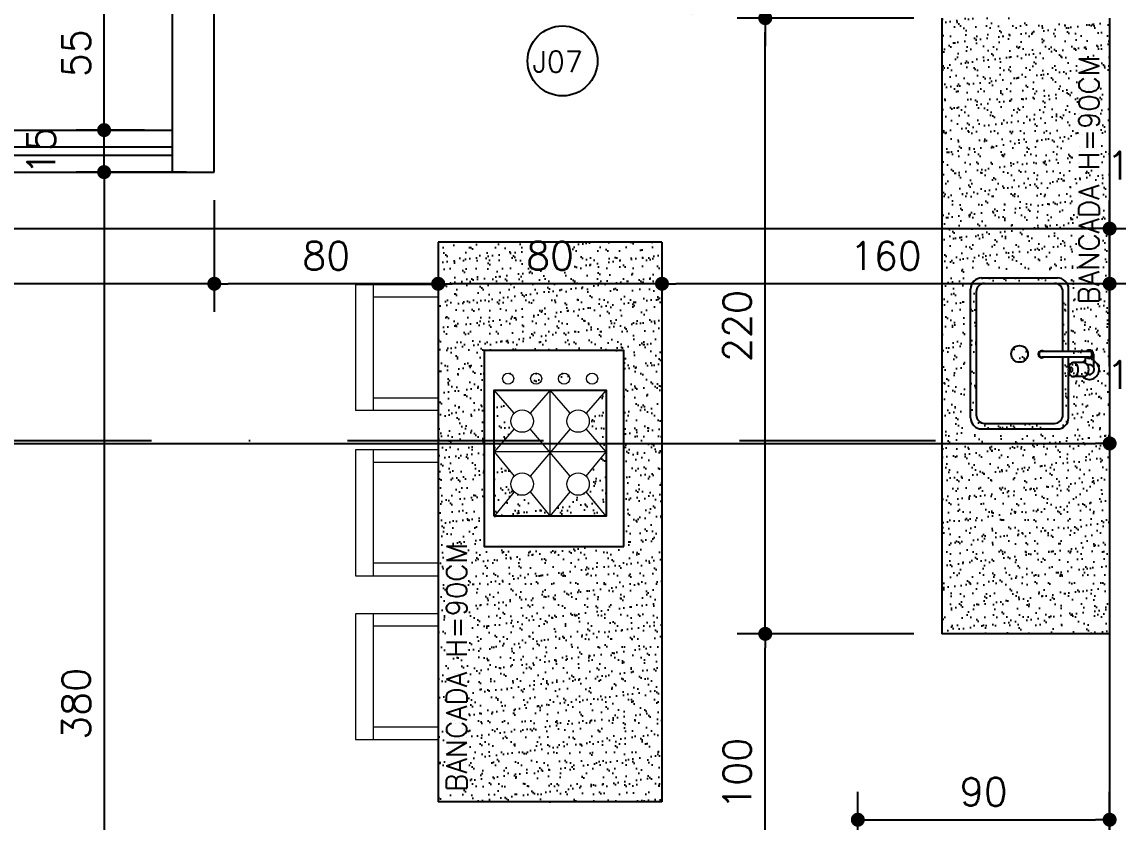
# Model space of a CAD drawing. Header units: inches. Extents: x 580771 to 672494, y 7715997 to 7829530.
# Drawn here: x 654124 to 654515.8, y 7723455.4 to 7723741.3 of the extents above; entities that cross this region are included whole.
import ezdxf

# ---------------------------------------------------------------- set-up
doc = ezdxf.new("R2010")
doc.units = ezdxf.units.IN
doc.header["$MEASUREMENT"] = 0
doc.header["$PDMODE"] = 2
doc.linetypes.add('DASHDOTX2', pattern=[2, 1, -0.5, 0, -0.5])
for name, color, linetype in [('02', 2, 'Continuous'), ('04', 4, 'Continuous'), ('1-ARQ-2', 2, 'Continuous'), ('1-ARQ-A', 1, 'Continuous'), ('COZINHA', 2, 'Continuous'), ('Layer1', 1, 'Continuous'), ('NIVEL', 2, 'Continuous'), ('P01', 1, 'Continuous'), ('parede', 6, 'Continuous'), ('PAVTO1-ESCADA', 1, 'Continuous'), ('SIMBOLOS', 2, 'Continuous')]:
    doc.layers.add(name, color=color, linetype=linetype)
doc.layers.add('ARQ-01', color=1, linetype='Continuous', lineweight=13)
doc.layers.add('ARQ-02', color=2, linetype='Continuous', lineweight=20)
doc.styles.add('R80E50', font='romans.shx', dxfattribs={"height": 10})
doc.styles.add('ROMANS', font='romans', dxfattribs={"height": 0.2})
doc.dimstyles.new('ARQ50', dxfattribs={"dimscale": 50, "dimtxt": 10, "dimasz": 0.1, "dimexe": 0.2, "dimexo": 0.2, "dimgap": 0.1, "dimtad": 1, "dimdec": 0, "dimzin": 12, "dimdsep": 46, "dimtxsty": 'R80E50', "dimblk1": 'DOT', "dimblk2": 'DOT', "dimsah": 1, "dimcen": 0.4, "dimclrd": 15, "dimclre": 15, "dimclrt": 3, "dimadec": 0, "dimazin": 0, "dimtfac": 1, "dimtdec": 0, "dimtmove": 2, "dimatfit": 3, "dimldrblk": 'DOT', "dimfxl": 0.2, "dimtolj": 1, "dimtzin": 12, "dimarcsym": 0})
pattern_1 = [(37.5, (135.5477, -42593.4593), (-0.1889800743, 5.780471307), [0, -4.56, 0, -5.1, 0, -4.875]), (7.5, (135.548, -42593.459), (5.309330116, 8.466438196), [0, -2.46, 0, -4.11, 0, -1.575]), (327.5, (131.8577, -42593.4593), (9.3424255853, 0.0169771606), [0, -1.5, 0, -5.4, 0, -7.05]), (317.5, (131.858, -42593.459), (9.018379814, 2.633026695), [0, -0.75, 0, -3.54, 0, -4.05])]

# ---------------------------------------------------------------- blocks, each defined once
blk = doc.blocks.new('COZINHA-D-G-PL')
at = {"layer": 'COZINHA', "color": 2, "linetype": 'Continuous'}
for p, q in [((19.24, 16.99), (65.24, 16.99)), ((19.24, -18.01), (35.69, -18.01)), ((37.18, -18.01), (40.94, -18.01)), ((37.18, -18.01), (40.94, -18.01)), ((42.94, -18.01), (65.24, -18.01))]:
    blk.add_line(p, q, dxfattribs=at)
at = {"layer": 'COZINHA', "color": 2}
for p, q in [((15.24, 12.99), (15.24, -14.01)), ((69.24, 12.99), (69.24, -14.01))]:
    blk.add_line(p, q, dxfattribs=at)
at = {"layer": 'COZINHA', "color": 1, "linetype": 'Continuous'}
for p, q in [((17.24, 11.99), (17.24, -13.01)), ((64.24, 14.99), (20.24, 14.99)), ((67.24, 11.99), (67.24, -13.01)), ((40.94, -25.42), (40.94, -8.42)), ((42.94, -25.42), (42.94, -8.42)), ((20.24, -16.01), (40.94, -16.01)), ((42.94, -16.01), (64.24, -16.01)), ((33.94, -23.45), (33.94, -19.69)), ((38.94, -23.45), (38.94, -19.69)), ((34.69, -25.42), (34.69, -24.72)), ((41.94, -26.92), (37.58, -26.92)), ((38.19, -25.42), (38.19, -24.72)), ((40.94, -23.92), (38.85, -23.92))]:
    blk.add_line(p, q, dxfattribs=at)
for points in [[(38.94, -19.69, 0.133256), (38.76, -19.05, 0.106756), (38.2, -18.44, 0.082828), (37.43, -18.07, 0.071352), (36.44, -17.93, 0.071352), (35.45, -18.07, 0.082828), (34.67, -18.44, 0.106756), (34.11, -19.05, 0.133256), (33.94, -19.69, 0.133256), (34.11, -20.34, 0.106756), (34.67, -20.94, 0.082828), (35.45, -21.32, 0.071352), (36.44, -21.46, 0.071352), (37.43, -21.32, 0.082828), (38.2, -20.94, 0.106756), (38.76, -20.34, 0.133256)], [(35.69, -18.94, 0.133256), (35.74, -19.14, 0.106756), (35.91, -19.32, 0.082828), (36.14, -19.43, 0.071352), (36.44, -19.47, 0.071352), (36.73, -19.43, 0.082828), (36.97, -19.32, 0.106756), (37.13, -19.14, 0.133256), (37.19, -18.94, 0.133256), (37.13, -18.75, 0.106756), (36.97, -18.57, 0.082828), (36.73, -18.46, 0.071352), (36.44, -18.41, 0.071352), (36.14, -18.46, 0.082828), (35.91, -18.57, 0.106756), (35.74, -18.75, 0.133256)]]:
    blk.add_lwpolyline(points, format="xyb", close=True, dxfattribs=at)
blk.add_lwpolyline([(33.94, -23.45, 0.133256), (34.11, -24.1, 0.106756), (34.67, -24.7, 0.082828), (35.45, -25.08, 0.071352), (36.44, -25.22, 0.071352), (37.43, -25.08, 0.082828), (38.2, -24.7, 0.106756), (38.76, -24.1, 0.133256), (38.94, -23.45, 0.133256)], format="xyb", dxfattribs=at)
blk.add_circle((42.04, -0.51), 3, dxfattribs=at)
at = {"layer": 'COZINHA', "color": 2}
for centre, start, end in [((19.24, 12.99), 90, 180), ((65.24, 12.99), 0, 90), ((19.24, -14.01), 180, 270), ((65.24, -14.01), 270, 0)]:
    blk.add_arc(centre, 4, start, end, dxfattribs=at)
at = {"layer": 'COZINHA', "color": 1, "linetype": 'Continuous'}
for centre, radius, start, end in [((20.24, 11.99), 3, 90, 180), ((64.24, 11.99), 3, 360, 90), ((41.94, -8.42), 1.25, 323.1301, 216.8699), ((41.94, -8.42), 1, 0.0001, 180.0001), ((20.24, -13.01), 3, 180, 270), ((64.24, -13.01), 3, 270, 360), ((36.44, -25.42), 3.5, 135.5847, 334.6231), ((36.44, -25.42), 3.5, 25.3769, 44.4153), ((36.44, -25.42), 1.75, 180, 294.62), ((37.58, -27.92), 1, 90, 114.62), ((36.44, -25.42), 1.75, 301.0027, 360), ((41.94, -25.42), 1.5, 131.8103, 48.1897), ((41.94, -25.42), 1, 180.0002, 0.0002)]:
    blk.add_arc(centre, radius, start, end, dxfattribs=at)
blk = doc.blocks.new('nh')
at = {"layer": 'ARQ-01'}
for p, q in [((7074.39, -41094.92), (7119.39, -41094.92)), ((7083.06, -41102.09), (7074.39, -41094.92)), ((7074.39, -41134.92), (7074.39, -41094.92)), ((7097.39, -41094.92), (7088.72, -41102.09)), ((7097.39, -41134.92), (7097.39, -41094.92)), ((7105.56, -41102.09), (7097.39, -41094.92)), ((7111.22, -41102.09), (7119.39, -41094.92)), ((7119.39, -41134.92), (7119.39, -41094.92)), ((7119.39, -41134.92), (7119.39, -41094.92)), ((7083.06, -41107.75), (7074.39, -41114.92)), ((7088.72, -41122.09), (7105.56, -41107.75)), ((7105.56, -41122.09), (7088.72, -41107.75)), ((7119.39, -41114.92), (7111.22, -41107.75)), ((7074.39, -41114.92), (7083.06, -41122.09)), ((7074.39, -41114.92), (7119.39, -41114.92)), ((7111.22, -41122.09), (7119.39, -41114.92)), ((7074.39, -41134.92), (7083.06, -41127.75)), ((7088.72, -41127.75), (7097.39, -41134.92)), ((7097.39, -41134.92), (7105.56, -41127.75)), ((7119.39, -41134.92), (7111.22, -41127.75)), ((7074.39, -41134.92), (7119.39, -41134.92))]:
    blk.add_line(p, q, dxfattribs=at)
for centre, radius in [((7085.89, -41104.92), 4), ((7108.39, -41104.92), 4), ((7123.56, -41099.92), 1.99), ((7123.56, -41109.92), 1.99), ((7123.56, -41119.92), 1.99), ((7085.89, -41124.92), 4), ((7108.39, -41124.92), 4), ((7123.56, -41129.92), 1.99)]:
    blk.add_circle(centre, radius, dxfattribs=at)
at = {"layer": 'Layer1'}
blk.add_lwpolyline([(7063.56, -41141.32), (7133.56, -41141.32), (7133.56, -41091.32), (7063.56, -41091.32)], close=True, dxfattribs=at)
at = {"layer": 'P01'}
blk.add_lwpolyline([(7074.39, -41094.92), (7119.39, -41094.92), (7119.39, -41134.92), (7074.39, -41134.92)], close=True, dxfattribs=at)
blk = doc.blocks.new('_DOT')
at = {"color": 0, "linetype": 'ByBlock'}
blk.add_line((-0.5, 0), (-1, 0), dxfattribs=at)
at = {"color": 0, "linetype": 'ByBlock', "const_width": 0.5}
blk.add_lwpolyline([(-0.25, 0, 1), (0.25, 0, 1)], format="xyb", close=True, dxfattribs=at)
blk = doc.blocks.new('*D838')
at = {"layer": 'Defpoints', "color": 0, "transparency": 16777216}
for p in [(654512.74, 7723667.48), (653562.74, 7723643.33), (654512.74, 7723608.24)]:
    blk.add_point(p, dxfattribs=at)
at = {"layer": 'NIVEL', "color": 15, "lineweight": -2, "transparency": 16777216}
for p, q in [((653562.74, 7723653.33), (653562.74, 7723677.48)), ((654512.74, 7723618.24), (654512.74, 7723677.48)), ((653567.74, 7723667.48), (654507.74, 7723667.48))]:
    blk.add_line(p, q, dxfattribs=at)
at = {"layer": 'NIVEL', "color": 15, "lineweight": -2, "transparency": 16777216, "xscale": 5, "yscale": 5, "zscale": 5, "rotation": 180}
blk.add_blockref('_DOT', (653562.74, 7723667.48), dxfattribs=at)
at = {"layer": 'NIVEL', "color": 15, "lineweight": -2, "transparency": 16777216, "xscale": 5, "yscale": 5, "zscale": 5}
blk.add_blockref('_DOT', (654512.74, 7723667.48), dxfattribs=at)
at = {"layer": 'NIVEL', "color": 3, "transparency": 16777216, "insert": (654037.74, 7723677.48), "char_height": 10, "attachment_point": 5, "style": 'R80E50'}
blk.add_mtext('\\A1;950', dxfattribs=at)
blk = doc.blocks.new('*D839')
at = {"layer": 'Defpoints', "color": 0, "transparency": 16777216}
for p in [(654527.74, 7723667.48), (654512.74, 7723608.24), (654527.74, 7723608.24)]:
    blk.add_point(p, dxfattribs=at)
at = {"layer": 'NIVEL', "color": 15, "lineweight": -2, "transparency": 16777216}
for p, q in [((654512.74, 7723618.24), (654512.74, 7723677.48)), ((654527.74, 7723618.24), (654527.74, 7723677.48)), ((654507.74, 7723667.48), (654502.74, 7723667.48)), ((654512.74, 7723667.48), (654527.74, 7723667.48)), ((654532.74, 7723667.48), (654537.74, 7723667.48))]:
    blk.add_line(p, q, dxfattribs=at)
at = {"layer": 'NIVEL', "color": 15, "lineweight": -2, "transparency": 16777216, "xscale": 5, "yscale": 5, "zscale": 5}
blk.add_blockref('_DOT', (654512.74, 7723667.48), dxfattribs=at)
at = {"layer": 'NIVEL', "color": 15, "lineweight": -2, "transparency": 16777216, "xscale": 5, "yscale": 5, "zscale": 5, "rotation": 180}
blk.add_blockref('_DOT', (654527.74, 7723667.48), dxfattribs=at)
at = {"layer": 'NIVEL', "color": 3, "transparency": 16777216, "insert": (654520.24, 7723689.98), "char_height": 10, "attachment_point": 5, "style": 'R80E50'}
blk.add_mtext('\\A1;15', dxfattribs=at)
blk = doc.blocks.new('*D840')
at = {"layer": 'Defpoints', "color": 0, "transparency": 16777216}
for p in [(653332.74, 7723642.68), (654512.74, 7723642.68), (654512.74, 7723590.72)]:
    blk.add_point(p, dxfattribs=at)
at = {"layer": 'NIVEL', "color": 15, "lineweight": -2, "transparency": 16777216}
for p, q in [((653332.74, 7723632.68), (653332.74, 7723580.72)), ((654512.74, 7723632.68), (654512.74, 7723580.72)), ((653337.74, 7723590.72), (654507.74, 7723590.72))]:
    blk.add_line(p, q, dxfattribs=at)
at = {"layer": 'NIVEL', "color": 15, "lineweight": -2, "transparency": 16777216, "xscale": 5, "yscale": 5, "zscale": 5, "rotation": 180}
blk.add_blockref('_DOT', (653332.74, 7723590.72), dxfattribs=at)
at = {"layer": 'NIVEL', "color": 15, "lineweight": -2, "transparency": 16777216, "xscale": 5, "yscale": 5, "zscale": 5}
blk.add_blockref('_DOT', (654512.74, 7723590.72), dxfattribs=at)
at = {"layer": 'NIVEL', "color": 3, "transparency": 16777216, "insert": (653922.74, 7723600.72), "char_height": 10, "attachment_point": 5, "style": 'R80E50'}
blk.add_mtext('\\A1;1180', dxfattribs=at)
blk = doc.blocks.new('*D880')
at = {"layer": 'Defpoints', "color": 0, "transparency": 16777216}
for p in [(654389.66, 7723522.68), (654452.74, 7723522.68), (654422.74, 7723422.68)]:
    blk.add_point(p, dxfattribs=at)
at = {"layer": 'NIVEL', "color": 15, "lineweight": -2, "transparency": 16777216}
for p, q in [((654442.74, 7723522.68), (654379.66, 7723522.68)), ((654389.66, 7723427.68), (654389.66, 7723517.68)), ((654412.74, 7723422.68), (654379.66, 7723422.68))]:
    blk.add_line(p, q, dxfattribs=at)
at = {"layer": 'NIVEL', "color": 15, "lineweight": -2, "transparency": 16777216, "xscale": 5, "yscale": 5, "zscale": 5}
for p, rotation in [((654389.66, 7723522.68), 90), ((654389.66, 7723422.68), 270)]:
    blk.add_blockref('_DOT', p, dxfattribs=dict(at, rotation=rotation))
at = {"layer": 'NIVEL', "color": 3, "transparency": 16777216, "insert": (654379.66, 7723472.68), "char_height": 10, "attachment_point": 5, "rotation": 90, "style": 'R80E50'}
blk.add_mtext('\\A1;100', dxfattribs=at)
blk = doc.blocks.new('*D881')
at = {"layer": 'Defpoints', "color": 0, "transparency": 16777216}
for p in [(654389.66, 7723742.68), (654452.74, 7723742.68), (654452.74, 7723522.68)]:
    blk.add_point(p, dxfattribs=at)
at = {"layer": 'NIVEL', "color": 15, "lineweight": -2, "transparency": 16777216}
for p, q in [((654442.74, 7723742.68), (654379.66, 7723742.68)), ((654389.66, 7723527.68), (654389.66, 7723737.68)), ((654442.74, 7723522.68), (654379.66, 7723522.68))]:
    blk.add_line(p, q, dxfattribs=at)
at = {"layer": 'NIVEL', "color": 15, "lineweight": -2, "transparency": 16777216, "xscale": 5, "yscale": 5, "zscale": 5}
for p, rotation in [((654389.66, 7723742.68), 90), ((654389.66, 7723522.68), 270)]:
    blk.add_blockref('_DOT', p, dxfattribs=dict(at, rotation=rotation))
at = {"layer": 'NIVEL', "color": 3, "transparency": 16777216, "insert": (654379.66, 7723632.68), "char_height": 10, "attachment_point": 5, "rotation": 90, "style": 'R80E50'}
blk.add_mtext('\\A1;220', dxfattribs=at)
blk = doc.blocks.new('*D882')
at = {"layer": 'Defpoints', "color": 0, "transparency": 16777216}
for p in [(654389.66, 7723757.68), (654452.74, 7723757.68), (654452.74, 7723742.68)]:
    blk.add_point(p, dxfattribs=at)
at = {"layer": 'NIVEL', "color": 15, "lineweight": -2, "transparency": 16777216}
for p, q in [((654389.66, 7723762.68), (654389.66, 7723767.68)), ((654442.74, 7723757.68), (654379.66, 7723757.68)), ((654389.66, 7723742.68), (654389.66, 7723757.68)), ((654442.74, 7723742.68), (654379.66, 7723742.68)), ((654389.66, 7723737.68), (654389.66, 7723732.68))]:
    blk.add_line(p, q, dxfattribs=at)
at = {"layer": 'NIVEL', "color": 15, "lineweight": -2, "transparency": 16777216, "xscale": 5, "yscale": 5, "zscale": 5}
for p, rotation in [((654389.66, 7723757.68), 270), ((654389.66, 7723742.68), 90)]:
    blk.add_blockref('_DOT', p, dxfattribs=dict(at, rotation=rotation))
at = {"layer": 'NIVEL', "color": 3, "transparency": 16777216, "insert": (654367.16, 7723750.18), "char_height": 10, "attachment_point": 5, "rotation": 90, "style": 'R80E50'}
blk.add_mtext('\\A1;15', dxfattribs=at)
blk = doc.blocks.new('*D883')
at = {"layer": 'Defpoints', "color": 0, "transparency": 16777216}
for p in [(654192.74, 7723687.68), (654153.35, 7723307.68), (654192.74, 7723307.68)]:
    blk.add_point(p, dxfattribs=at)
at = {"layer": 'NIVEL', "color": 15, "lineweight": -2, "transparency": 16777216}
for p, q in [((654182.74, 7723687.68), (654143.35, 7723687.68)), ((654153.35, 7723682.68), (654153.35, 7723312.68)), ((654182.74, 7723307.68), (654143.35, 7723307.68))]:
    blk.add_line(p, q, dxfattribs=at)
at = {"layer": 'NIVEL', "color": 15, "lineweight": -2, "transparency": 16777216, "xscale": 5, "yscale": 5, "zscale": 5}
for p, rotation in [((654153.35, 7723687.68), 90), ((654153.35, 7723307.68), 270)]:
    blk.add_blockref('_DOT', p, dxfattribs=dict(at, rotation=rotation))
at = {"layer": 'NIVEL', "color": 3, "transparency": 16777216, "insert": (654143.35, 7723497.68), "char_height": 10, "attachment_point": 5, "rotation": 90, "style": 'R80E50'}
blk.add_mtext('\\A1;380', dxfattribs=at)
blk = doc.blocks.new('*D885')
at = {"layer": 'Defpoints', "color": 0, "transparency": 16777216}
for p in [(654153.35, 7723702.68), (654177.74, 7723702.68), (654192.74, 7723687.68)]:
    blk.add_point(p, dxfattribs=at)
at = {"layer": 'NIVEL', "color": 15, "lineweight": -2, "transparency": 16777216}
for p, q in [((654153.35, 7723707.68), (654153.35, 7723712.68)), ((654167.74, 7723702.68), (654143.35, 7723702.68)), ((654153.35, 7723687.68), (654153.35, 7723702.68)), ((654182.74, 7723687.68), (654143.35, 7723687.68)), ((654153.35, 7723682.68), (654153.35, 7723677.68))]:
    blk.add_line(p, q, dxfattribs=at)
at = {"layer": 'NIVEL', "color": 15, "lineweight": -2, "transparency": 16777216, "xscale": 5, "yscale": 5, "zscale": 5}
for p, rotation in [((654153.35, 7723702.68), 270), ((654153.35, 7723687.68), 90)]:
    blk.add_blockref('_DOT', p, dxfattribs=dict(at, rotation=rotation))
at = {"layer": 'NIVEL', "color": 3, "transparency": 16777216, "insert": (654130.85, 7723695.18), "char_height": 10, "attachment_point": 5, "rotation": 90, "style": 'R80E50'}
blk.add_mtext('\\A1;15', dxfattribs=at)
blk = doc.blocks.new('*D886')
at = {"layer": 'Defpoints', "color": 0, "transparency": 16777216}
for p in [(654153.35, 7723757.68), (654177.74, 7723757.68), (654177.74, 7723702.68)]:
    blk.add_point(p, dxfattribs=at)
at = {"layer": 'NIVEL', "color": 15, "lineweight": -2, "transparency": 16777216}
for p, q in [((654167.74, 7723757.68), (654143.35, 7723757.68)), ((654153.35, 7723707.68), (654153.35, 7723752.68)), ((654167.74, 7723702.68), (654143.35, 7723702.68))]:
    blk.add_line(p, q, dxfattribs=at)
at = {"layer": 'NIVEL', "color": 15, "lineweight": -2, "transparency": 16777216, "xscale": 5, "yscale": 5, "zscale": 5}
for p, rotation in [((654153.35, 7723757.68), 90), ((654153.35, 7723702.68), 270)]:
    blk.add_blockref('_DOT', p, dxfattribs=dict(at, rotation=rotation))
at = {"layer": 'NIVEL', "color": 3, "transparency": 16777216, "insert": (654143.35, 7723730.18), "char_height": 10, "attachment_point": 5, "rotation": 90, "style": 'R80E50'}
blk.add_mtext('\\A1;55', dxfattribs=at)
blk = doc.blocks.new('*D1373')
at = {"layer": 'Defpoints', "color": 0, "transparency": 16777216}
for p in [(654512.74, 7723647.86), (654512.74, 7723647.78), (654527.74, 7723649.03)]:
    blk.add_point(p, dxfattribs=at)
at = {"layer": 'NIVEL', "color": 15, "lineweight": -2, "transparency": 16777216}
for p, q in [((654507.74, 7723647.78), (654502.74, 7723647.78)), ((654527.74, 7723647.78), (654512.74, 7723647.78)), ((654532.74, 7723647.78), (654537.74, 7723647.78)), ((654512.74, 7723637.86), (654512.74, 7723637.78)), ((654527.74, 7723639.03), (654527.74, 7723637.78))]:
    blk.add_line(p, q, dxfattribs=at)
at = {"layer": 'NIVEL', "color": 15, "lineweight": -2, "transparency": 16777216, "xscale": 5, "yscale": 5, "zscale": 5}
blk.add_blockref('_DOT', (654512.74, 7723647.78), dxfattribs=at)
at = {"layer": 'NIVEL', "color": 15, "lineweight": -2, "transparency": 16777216, "xscale": 5, "yscale": 5, "zscale": 5, "rotation": 180}
blk.add_blockref('_DOT', (654527.74, 7723647.78), dxfattribs=at)
at = {"layer": 'NIVEL', "color": 3, "transparency": 16777216, "insert": (654520.24, 7723615.28), "char_height": 10, "attachment_point": 5, "style": 'R80E50'}
blk.add_mtext('\\A1;15', dxfattribs=at)
blk = doc.blocks.new('*D1374')
at = {"layer": 'Defpoints', "color": 0, "transparency": 16777216}
for p in [(654352.74, 7723647.86), (654352.74, 7723647.78), (654512.74, 7723647.86)]:
    blk.add_point(p, dxfattribs=at)
at = {"layer": 'NIVEL', "color": 15, "lineweight": -2, "transparency": 16777216}
for p, q in [((654507.74, 7723647.78), (654357.74, 7723647.78)), ((654352.74, 7723637.86), (654352.74, 7723637.78)), ((654512.74, 7723637.86), (654512.74, 7723637.78))]:
    blk.add_line(p, q, dxfattribs=at)
at = {"layer": 'NIVEL', "color": 15, "lineweight": -2, "transparency": 16777216, "xscale": 5, "yscale": 5, "zscale": 5, "rotation": 180}
blk.add_blockref('_DOT', (654352.74, 7723647.78), dxfattribs=at)
at = {"layer": 'NIVEL', "color": 15, "lineweight": -2, "transparency": 16777216, "xscale": 5, "yscale": 5, "zscale": 5}
blk.add_blockref('_DOT', (654512.74, 7723647.78), dxfattribs=at)
at = {"layer": 'NIVEL', "color": 3, "transparency": 16777216, "insert": (654432.74, 7723657.78), "char_height": 10, "attachment_point": 5, "style": 'R80E50'}
blk.add_mtext('\\A1;160', dxfattribs=at)
blk = doc.blocks.new('*D1375')
at = {"layer": 'Defpoints', "color": 0, "transparency": 16777216}
for p in [(654272.74, 7723647.86), (654272.74, 7723647.78), (654352.74, 7723647.86)]:
    blk.add_point(p, dxfattribs=at)
at = {"layer": 'NIVEL', "color": 15, "lineweight": -2, "transparency": 16777216}
for p, q in [((654347.74, 7723647.78), (654277.74, 7723647.78)), ((654272.74, 7723637.86), (654272.74, 7723637.78)), ((654352.74, 7723637.86), (654352.74, 7723637.78))]:
    blk.add_line(p, q, dxfattribs=at)
at = {"layer": 'NIVEL', "color": 15, "lineweight": -2, "transparency": 16777216, "xscale": 5, "yscale": 5, "zscale": 5, "rotation": 180}
blk.add_blockref('_DOT', (654272.74, 7723647.78), dxfattribs=at)
at = {"layer": 'NIVEL', "color": 15, "lineweight": -2, "transparency": 16777216, "xscale": 5, "yscale": 5, "zscale": 5}
blk.add_blockref('_DOT', (654352.74, 7723647.78), dxfattribs=at)
at = {"layer": 'NIVEL', "color": 3, "transparency": 16777216, "insert": (654312.74, 7723657.78), "char_height": 10, "attachment_point": 5, "style": 'R80E50'}
blk.add_mtext('\\A1;80', dxfattribs=at)
blk = doc.blocks.new('*D1376')
at = {"layer": 'Defpoints', "color": 0, "transparency": 16777216}
for p in [(654192.74, 7723687.68), (654192.74, 7723647.78), (654272.74, 7723647.86)]:
    blk.add_point(p, dxfattribs=at)
at = {"layer": 'NIVEL', "color": 15, "lineweight": -2, "transparency": 16777216}
for p, q in [((654192.74, 7723677.68), (654192.74, 7723637.78)), ((654267.74, 7723647.78), (654197.74, 7723647.78)), ((654272.74, 7723637.86), (654272.74, 7723637.78))]:
    blk.add_line(p, q, dxfattribs=at)
at = {"layer": 'NIVEL', "color": 15, "lineweight": -2, "transparency": 16777216, "xscale": 5, "yscale": 5, "zscale": 5, "rotation": 180}
blk.add_blockref('_DOT', (654192.74, 7723647.78), dxfattribs=at)
at = {"layer": 'NIVEL', "color": 15, "lineweight": -2, "transparency": 16777216, "xscale": 5, "yscale": 5, "zscale": 5}
blk.add_blockref('_DOT', (654272.74, 7723647.78), dxfattribs=at)
at = {"layer": 'NIVEL', "color": 3, "transparency": 16777216, "insert": (654232.74, 7723657.78), "char_height": 10, "attachment_point": 5, "style": 'R80E50'}
blk.add_mtext('\\A1;80', dxfattribs=at)
blk = doc.blocks.new('*D1377')
at = {"layer": 'Defpoints', "color": 0, "transparency": 16777216}
for p in [(653977.74, 7723687.68), (654192.74, 7723687.68), (653977.74, 7723647.78)]:
    blk.add_point(p, dxfattribs=at)
at = {"layer": 'NIVEL', "color": 15, "lineweight": -2, "transparency": 16777216}
for p, q in [((653977.74, 7723677.68), (653977.74, 7723637.78)), ((654192.74, 7723677.68), (654192.74, 7723637.78)), ((654187.74, 7723647.78), (653982.74, 7723647.78))]:
    blk.add_line(p, q, dxfattribs=at)
at = {"layer": 'NIVEL', "color": 15, "lineweight": -2, "transparency": 16777216, "xscale": 5, "yscale": 5, "zscale": 5, "rotation": 180}
blk.add_blockref('_DOT', (653977.74, 7723647.78), dxfattribs=at)
at = {"layer": 'NIVEL', "color": 15, "lineweight": -2, "transparency": 16777216, "xscale": 5, "yscale": 5, "zscale": 5}
blk.add_blockref('_DOT', (654192.74, 7723647.78), dxfattribs=at)
at = {"layer": 'NIVEL', "color": 3, "transparency": 16777216, "insert": (654085.24, 7723657.78), "char_height": 10, "attachment_point": 5, "style": 'R80E50'}
blk.add_mtext('\\A1;215', dxfattribs=at)
blk = doc.blocks.new('*D1381')
at = {"layer": 'Defpoints', "color": 0, "transparency": 16777216}
for p in [(654512.74, 7723456.27), (654422.74, 7723422.68), (654512.74, 7723422.68)]:
    blk.add_point(p, dxfattribs=at)
at = {"layer": 'NIVEL', "color": 15, "lineweight": -2, "transparency": 16777216}
for p, q in [((654422.74, 7723432.68), (654422.74, 7723466.27)), ((654512.74, 7723432.68), (654512.74, 7723466.27)), ((654427.74, 7723456.27), (654507.74, 7723456.27))]:
    blk.add_line(p, q, dxfattribs=at)
at = {"layer": 'NIVEL', "color": 15, "lineweight": -2, "transparency": 16777216, "xscale": 5, "yscale": 5, "zscale": 5, "rotation": 180}
blk.add_blockref('_DOT', (654422.74, 7723456.27), dxfattribs=at)
at = {"layer": 'NIVEL', "color": 15, "lineweight": -2, "transparency": 16777216, "xscale": 5, "yscale": 5, "zscale": 5}
blk.add_blockref('_DOT', (654512.74, 7723456.27), dxfattribs=at)
at = {"layer": 'NIVEL', "color": 3, "transparency": 16777216, "insert": (654467.74, 7723466.27), "char_height": 10, "attachment_point": 5, "style": 'R80E50'}
blk.add_mtext('\\A1;90', dxfattribs=at)

msp = doc.modelspace()

# ---------------------------------------------------------------- hatches: boundary and pattern name
at = {"layer": 'PAVTO1-ESCADA'}
h = msp.add_hatch(dxfattribs=at)
h.set_pattern_fill('AR-SAND', color=256, scale=3, style=0)
h.set_pattern_definition(pattern_1)
h.paths.add_polyline_path([(654512.741, 7723742.685), (654452.741, 7723742.685), (654452.741, 7723704.77), (654512.741, 7723704.77)])
h.paths.add_polyline_path([(654510.756, 7723638.67), (654510.756, 7723739.984), (654499.956, 7723739.984), (654499.956, 7723638.67)], flags=9)
h = msp.add_hatch(dxfattribs=at)
h.set_pattern_fill('AR-SAND', color=256, scale=3, style=0)
h.set_pattern_definition(pattern_1)
h.paths.add_polyline_path([(654512.741, 7723704.77), (654452.741, 7723704.77), (654452.741, 7723522.685), (654512.741, 7723522.685)])
h.paths.add_polyline_path([(654497.971, 7723617.1, -0.0533066), (654498.05, 7723617.845), (654498.05, 7723621.6), (654496.05, 7723621.6), (654496.05, 7723600.903, -0.4142136), (654493.05, 7723597.903), (654468.05, 7723597.903, -0.4142136), (654465.05, 7723600.903), (654465.05, 7723644.903, -0.4142136), (654468.05, 7723647.903), (654493.05, 7723647.903, -0.4142136), (654496.05, 7723644.903), (654496.05, 7723623.6), (654498.05, 7723623.6), (654498.05, 7723645.903, 0.4142136), (654494.05, 7723649.903), (654467.05, 7723649.903, 0.4142136), (654463.05, 7723645.903), (654463.05, 7723599.903, 0.4142136), (654467.05, 7723595.903), (654494.05, 7723595.903, 0.4142136), (654498.05, 7723599.903), (654498.05, 7723616.355, -0.0533066)], flags=0)
h.paths.add_polyline_path([(654460.915, 7723593.954), (654460.915, 7723652.942), (654499.053, 7723652.942), (654499.053, 7723617.853, -0.2180943), (654499.425, 7723617.536, -0.1068407), (654499.519, 7723617.1, -0.1065266), (654499.419, 7723616.666, -0.2168023), (654499.053, 7723616.346), (654499.053, 7723593.954)], flags=16)
h.paths.add_polyline_path([(654505.124, 7723618.09, -0.0713517), (654505.266, 7723617.1, -0.0713517), (654505.124, 7723616.11, -0.0807465), (654504.761, 7723615.35), (654505.461, 7723615.35, 0.5464635), (654507.052, 7723617.829, 0.2932733), (654505.461, 7723618.85), (654504.761, 7723618.85, -0.0807465)], flags=16)
h.paths.add_polyline_path([(654477.55, 7723622.706, -1), (654483.55, 7723622.706, -1)], flags=0)
h.paths.add_polyline_path([(654510.756, 7723638.67), (654510.756, 7723739.984), (654499.956, 7723739.984), (654499.956, 7723638.67)], flags=9)
h = msp.add_hatch(dxfattribs=at)
h.set_pattern_fill('AR-SAND', color=256, scale=3, style=0)
h.set_pattern_definition(pattern_1)
h.paths.add_polyline_path([(654352.741, 7723662.685), (654272.741, 7723662.685), (654272.741, 7723462.685), (654352.741, 7723462.685)])
h.paths.add_polyline_path([(654289.163, 7723553.881), (654289.163, 7723623.881), (654339.163, 7723623.881), (654339.163, 7723553.881)], flags=16)
h.paths.add_polyline_path([(654292.767, 7723564.715), (654292.767, 7723609.715), (654332.767, 7723609.715), (654332.767, 7723564.715)], flags=0)
h.paths.add_polyline_path([(654312.767, 7723564.715), (654305.595, 7723573.387, -0.6681786), (654298.767, 7723576.215, -0.1989124), (654299.938, 7723579.044), (654292.767, 7723587.715), (654299.938, 7723595.887, -0.1989124), (654298.767, 7723598.715, -0.1989124), (654299.938, 7723601.544), (654292.767, 7723609.715), (654332.767, 7723609.715), (654325.595, 7723601.544, -0.1989124), (654326.767, 7723598.715, -0.1989124), (654325.595, 7723595.887), (654332.767, 7723587.715), (654325.595, 7723579.044, -0.1989124), (654326.767, 7723576.215, -0.6681786), (654319.938, 7723573.387)], flags=0)
h.paths.add_polyline_path([(654312.767, 7723587.465), (654312.554, 7723587.715), (654312.98, 7723587.715)], flags=0)
h.paths.add_polyline_path([(654315.782, 7723613.885, -1), (654319.752, 7723613.885, -1)], flags=0)
h.paths.add_polyline_path([(654305.782, 7723613.885, -1), (654309.752, 7723613.885, -1)], flags=0)
h.paths.add_polyline_path([(654325.782, 7723613.885, -1), (654329.752, 7723613.885, -1)], flags=0)
h.paths.add_polyline_path([(654295.782, 7723613.885, -1), (654299.752, 7723613.885, -1)], flags=0)
h.paths.add_polyline_path([(654284.769, 7723464.527), (654284.769, 7723565.841), (654273.969, 7723565.841), (654273.969, 7723464.527)], flags=24)

# ---------------------------------------------------------------- linework, layer by layer
at = {"layer": '04', "linetype": 'DASHDOTX2', "ltscale": 70}
msp.add_line((651298.286, 7723591.715), (656538.548, 7723591.715), dxfattribs=at)
at = {"layer": '1-ARQ-2'}
for p, q in [((654452.741, 7723742.685), (654452.741, 7723522.685)), ((653992.741, 7723696.685), (654177.741, 7723696.685)), ((653992.741, 7723693.685), (654177.741, 7723693.685)), ((654272.741, 7723662.685), (654272.741, 7723462.685)), ((654352.741, 7723662.685), (654272.741, 7723662.685)), ((654352.741, 7723662.685), (654352.741, 7723462.685)), ((654512.741, 7723522.685), (654452.741, 7723522.685)), ((654352.741, 7723462.685), (654272.741, 7723462.685))]:
    msp.add_line(p, q, dxfattribs=at)
at = {"layer": '1-ARQ-A'}
for p, q in [((653992.741, 7723702.685), (654177.741, 7723702.685)), ((653992.741, 7723687.685), (654177.741, 7723687.685))]:
    msp.add_line(p, q, dxfattribs=at)
at = {"layer": 'ARQ-02'}
for p, q in [((654243.252, 7723647.433), (654243.252, 7723602.435)), ((654272.741, 7723647.433), (654243.252, 7723647.433)), ((654249.552, 7723647.433), (654249.552, 7723602.435)), ((654272.741, 7723642.934), (654249.552, 7723642.934)), ((654272.741, 7723606.934), (654249.552, 7723606.934)), ((654272.741, 7723602.435), (654243.252, 7723602.435)), ((654243.252, 7723588.402), (654243.252, 7723543.403)), ((654272.741, 7723588.402), (654243.252, 7723588.402)), ((654249.552, 7723588.402), (654249.552, 7723543.403)), ((654272.741, 7723583.902), (654249.552, 7723583.902)), ((654272.741, 7723547.903), (654249.552, 7723547.903)), ((654243.252, 7723543.403), (654272.741, 7723543.403)), ((654243.252, 7723529.878), (654243.252, 7723484.879)), ((654272.741, 7723529.878), (654243.252, 7723529.878)), ((654249.552, 7723529.878), (654249.552, 7723484.879)), ((654272.741, 7723525.378), (654249.552, 7723525.378)), ((654272.741, 7723489.379), (654249.552, 7723489.379)), ((654243.252, 7723484.879), (654272.741, 7723484.879))]:
    msp.add_line(p, q, dxfattribs=at)
at = {"layer": 'parede'}
for p, q in [((654177.741, 7723687.685), (654177.741, 7723757.685)), ((654192.741, 7723687.685), (654192.741, 7723757.685)), ((654512.741, 7723742.685), (654512.741, 7723422.685)), ((654177.741, 7723687.685), (654192.741, 7723687.685))]:
    msp.add_line(p, q, dxfattribs=at)
at = {"layer": 'SIMBOLOS', "color": 2}
msp.add_circle((654317.209, 7723727.402), 12.5, dxfattribs=at)

# ---------------------------------------------------------------- block references
at = {"layer": 'COZINHA', "rotation": 89.99999999999999}
msp.add_blockref('COZINHA-D-G-PL', (654480.044, 7723580.663), dxfattribs=at)
at = {"layer": 'P01', "rotation": 89.99999999999999}
msp.add_blockref('nh', (613197.846, 7716490.322), dxfattribs=at)

# ---------------------------------------------------------------- texts
at = {"layer": '02', "char_height": 7.2, "width": 118.54318, "attachment_point": 7, "rotation": 90, "style": 'R80E50'}
for insert in [(654508.956, 7723640.47), (654282.969, 7723466.327)]:
    msp.add_mtext('{\\C2;BANCADA H=90CM}', dxfattribs=dict(at, insert=insert))
at = {"layer": 'SIMBOLOS', "color": 2, "style": 'ROMANS'}
msp.add_text('J07', height=7.5, dxfattribs=at).set_placement((654306.476, 7723723.399))

# ---------------------------------------------------------------- dimensions: what is measured, and where the dimension line sits
at = {"layer": 'NIVEL', "color": 4}
for base, p1, p2, picture, middle in [((654389.662, 7723757.685), (654452.741, 7723742.685), (654452.741, 7723757.685), '*D882', (654367.162, 7723750.185)), ((654153.347, 7723757.685), (654177.741, 7723702.685), (654177.741, 7723757.685), '*D886', (654143.347, 7723730.185)), ((654389.662, 7723742.685), (654452.741, 7723522.685), (654452.741, 7723742.685), '*D881', (654379.662, 7723632.685)), ((654153.347, 7723702.685), (654192.741, 7723687.685), (654177.741, 7723702.685), '*D885', (654130.847, 7723695.185)), ((654153.347, 7723307.685), (654192.741, 7723687.685), (654192.741, 7723307.685), '*D883', (654143.347, 7723497.685)), ((654389.662, 7723522.685), (654422.741, 7723422.685), (654452.741, 7723522.685), '*D880', (654379.662, 7723472.685))]:
    dim = msp.add_linear_dim(base=base, p1=p1, p2=p2, angle=90, dimstyle='ARQ50', dxfattribs=at)
    dim.commit()
    dim.dimension.update_dxf_attribs({"geometry": picture, "text_midpoint": middle})
for base, p1, p2, picture, middle in [((654527.741, 7723667.483), (654512.741, 7723608.241), (654527.741, 7723608.241), '*D839', (654520.241, 7723689.983)), ((654512.741, 7723667.483), (653562.741, 7723643.326), (654512.741, 7723608.241), '*D838', (654037.741, 7723677.483)), ((654512.741, 7723590.721), (653332.741, 7723642.685), (654512.741, 7723642.685), '*D840', (653922.741, 7723600.721))]:
    dim = msp.add_linear_dim(base=base, p1=p1, p2=p2, dimstyle='ARQ50', dxfattribs=at)
    dim.commit()
    dim.dimension.update_dxf_attribs({"geometry": picture, "text_midpoint": middle})
at = {"layer": 'NIVEL'}
for base, p1, p2, picture, middle in [((653977.741, 7723647.78), (654192.741, 7723687.685), (653977.741, 7723687.685), '*D1377', (654085.241, 7723657.78)), ((654192.741, 7723647.78), (654272.741, 7723647.862), (654192.741, 7723687.685), '*D1376', (654232.741, 7723657.78)), ((654272.741, 7723647.78), (654352.741, 7723647.862), (654272.741, 7723647.862), '*D1375', (654312.741, 7723657.78)), ((654352.741, 7723647.78), (654512.741, 7723647.862), (654352.741, 7723647.862), '*D1374', (654432.741, 7723657.78)), ((654512.741, 7723647.78), (654527.741, 7723649.03), (654512.741, 7723647.862), '*D1373', (654520.241, 7723615.28)), ((654512.741, 7723456.274), (654422.741, 7723422.685), (654512.741, 7723422.685), '*D1381', (654467.741, 7723466.274))]:
    dim = msp.add_linear_dim(base=base, p1=p1, p2=p2, dimstyle='ARQ50', dxfattribs=at)
    dim.commit()
    dim.dimension.update_dxf_attribs({"geometry": picture, "text_midpoint": middle})

doc.saveas('drawing.dxf')
